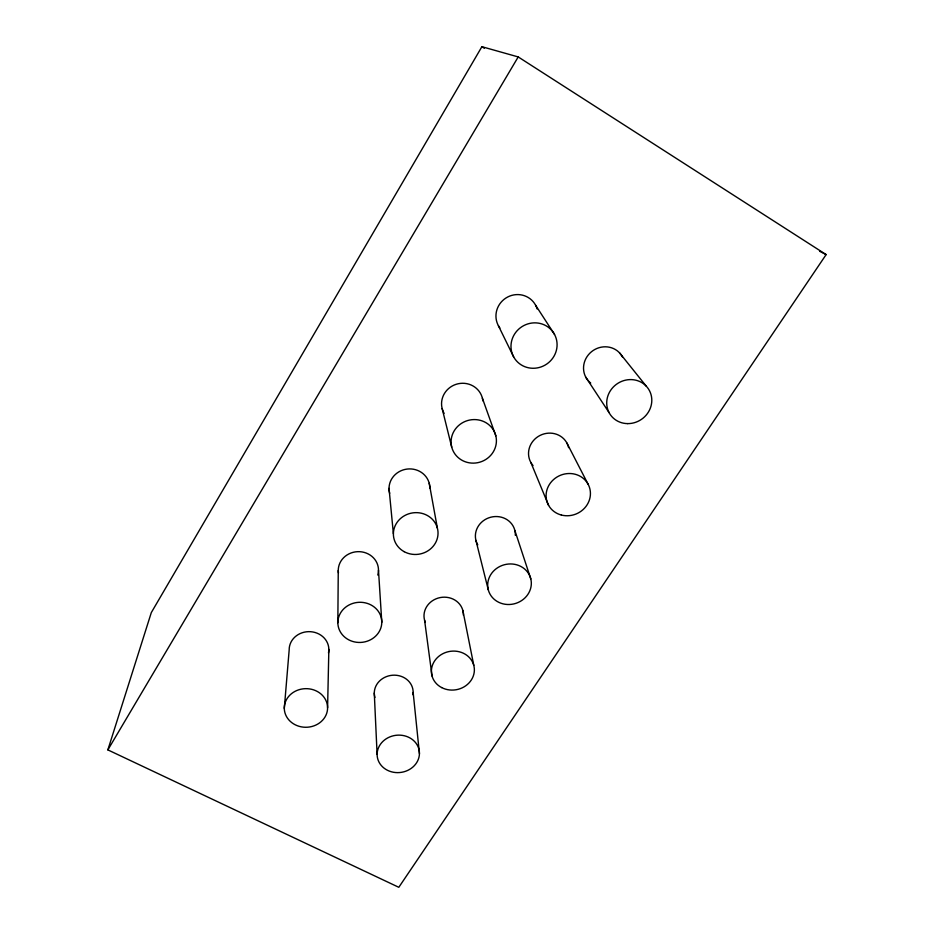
<?xml version="1.0" encoding="UTF-8"?>
<svg xmlns="http://www.w3.org/2000/svg" width="934" height="934" viewBox="0 0 934 934"><rect width="100%" height="100%" fill="white"/><g stroke="black" fill="none" stroke-linecap="round" stroke-linejoin="round"><path stroke-width="1.4" d="M337.839 622.686L338.26 570.499M327.589 707.75A21.645 19.299 -1.5 0 0 295.016 691.358A21.645 19.299 -1.5 0 0 295.226 724.796A21.645 19.299 -1.5 0 0 327.589 707.75L328.85 649.457M284.298 708.381L289.178 649.912A19.836 17.956 -0.8 0 1 310.765 631.711A19.836 17.956 -0.8 0 1 328.488 652.959M107.865 749.885L151.308 612.587L481.886 46.7L518.207 56.927L826.135 254.597L398.806 887.3L107.865 749.885L518.207 56.927M819.69 251.304L826.135 254.597M481.886 46.7L484.337 48.264M619.534 352.842L646.235 386.151M585.758 377.161L609.108 412.665M535.591 305.208L554.516 334.419A23.327 22.439 -33.6 0 1 532.964 368.276A23.327 22.439 -33.6 0 1 514.622 333.998A23.327 22.439 -33.6 0 1 554.516 334.419M566.845 442.938L588.035 484.104M498.429 325.779L513.665 356.916M530.851 462.458L548.585 505.341M482.399 398.269L495.826 435.828A22.766 21.692 -17.1 0 1 467.163 462.365A22.766 21.692 -17.1 0 1 458.244 425.869A22.766 21.692 -17.1 0 1 495.826 435.828M514.856 530.454L530.804 578.917A21.949 20.151 -15.6 0 1 503.006 603.843A21.949 20.151 -15.6 0 1 494.716 569.938A21.949 20.151 -15.6 0 1 530.804 578.917M475.92 540.377L488.26 589.751M442.156 408.567L451.706 447.106M462.855 610.497L473.783 665.37M429.22 483.263L437.381 528.142M424.585 620.246L432.033 675.994M413.155 692.456L419.436 753.598A21.202 18.727 -6.9 0 1 387.412 770.258A21.202 18.727 -6.9 0 1 387.96 737.778A21.202 18.727 -6.9 0 1 419.436 753.598M389.023 488.365L393.389 533.781M378.492 570.219L381.796 622.254A21.984 20.081 -3.9 0 1 348.709 639.825A21.984 20.081 -3.9 0 1 348.954 605.034A21.984 20.081 -3.9 0 1 381.796 622.254M374.277 693.005L377.103 754.333M477.788 544.884A20.093 18.68 -15.8 0 1 490.817 517.202A20.093 18.68 -15.8 0 1 515.334 535.31M389.676 493.362A20.42 19.299 -7.9 0 1 407.014 469.078A20.42 19.299 -7.9 0 1 429.827 488.26M444.117 413.388A20.77 19.976 -17.7 0 1 456.096 384.318A20.77 19.976 -17.7 0 1 482.855 400.838M533.034 465.552A20.478 19.287 -24.5 0 1 540.05 435.431A20.478 19.287 -24.5 0 1 568.631 447.655M499.877 328.044A21.248 20.595 -36.9 0 1 507.757 296.965A21.248 20.595 -36.9 0 1 537.132 308.956M425.367 622.476A19.754 18.073 -10.2 0 1 440.253 597.562A19.754 18.073 -10.2 0 1 463.404 615.191M338.435 572.927A20.116 18.61 -3.3 0 1 359.707 551.679A20.116 18.61 -3.3 0 1 377.768 575.029M374.919 697.511A19.462 17.466 -6.6 0 1 392.619 675.224A19.462 17.466 -6.6 0 1 412.945 694.744M590.72 383.08A20.968 19.836 -36.2 0 1 591.456 351.756A20.968 19.836 -36.2 0 1 622.534 357.068M627.718 423.616A22.988 21.529 -34.3 0 0 649.504 390.739A22.988 21.529 -34.3 0 0 610.544 390.47A22.988 21.529 -34.3 0 0 627.718 423.616M404.188 551.679A22.346 20.875 -8.4 0 0 438.034 533.548A22.346 20.875 -8.4 0 0 404.924 515.451A22.346 20.875 -8.4 0 0 404.188 551.679M561.369 515.031A22.416 20.875 -23.5 0 0 589.961 489.206A22.416 20.875 -23.5 0 0 553.453 479.667A22.416 20.875 -23.5 0 0 561.369 515.031M441.63 687.564A21.552 19.427 -10.3 0 0 474.367 670.414A21.552 19.427 -10.3 0 0 442.658 653.788A21.552 19.427 -10.3 0 0 441.63 687.564"/></g></svg>
